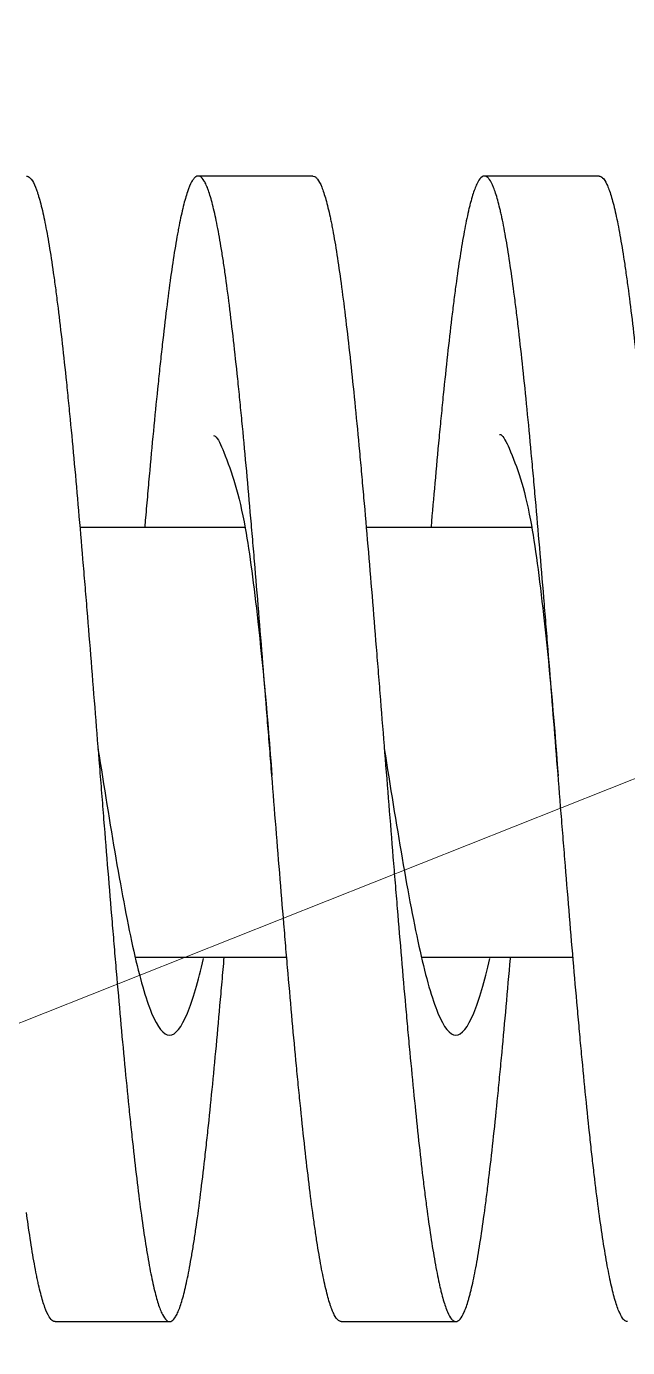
# Model space of a CAD drawing. Header units: millimetres. Extents: x 0 to 1749, y -46 to 1352.
# Drawn here: x 1093.45 to 1101.85, y 1000.5 to 1018.96 of the extents above; entities that cross this region are included whole.
import ezdxf

# ---------------------------------------------------------------- set-up
doc = ezdxf.new("R2010")
doc.units = ezdxf.units.MM
doc.layers.add('1', color=7, linetype='Continuous', true_color=0xffffff)
doc.styles.get("Standard").update_dxf_attribs({"font": 'SimSun.ttf', "height": 20})
doc.dimstyles.get("Standard").update_dxf_attribs({"dimtxt": 5, "dimasz": 0.18, "dimexe": 0.18, "dimexo": 0.0625, "dimgap": 0.09, "dimtad": 0, "dimtih": 1, "dimtoh": 1, "dimdec": 4, "dimzin": 0, "dimdsep": 46, "dimtxsty": 'Standard', "dimcen": 0.09, "dimclrt": 1, "dimadec": 0, "dimazin": 0, "dimtfac": 1, "dimtdec": 4, "dimtofl": 0, "dimtmove": 0, "dimatfit": 3, "dimfxl": 0, "dimtolj": 1, "dimtzin": 0, "dimarcsym": 0})

msp = doc.modelspace()

# ---------------------------------------------------------------- linework, layer by layer
at = {"layer": '1', "color": 7, "linetype": 'Continuous', "lineweight": 30}
for p, q in [((1097.45137, 1016.86714), (1095.85051, 1016.86714)), ((1101.45136, 1016.86714), (1099.85052, 1016.86714)), ((1096.50487, 1011.95624), (1094.19884, 1011.95624)), ((1100.50722, 1011.95624), (1098.19863, 1011.95624)), ((1094.97461, 1005.95624), (1097.08734, 1005.95624)), ((1098.9744, 1005.95624), (1101.08713, 1005.95624)), ((1093.85051, 1000.86714), (1095.45138, 1000.86714)), ((1097.85052, 1000.86714), (1099.45136, 1000.86714))]:
    msp.add_line(p, q, dxfattribs=at)
for points, knots in [([(1093.45152, 1016.86715), (1093.4595, 1016.86712), (1093.46747, 1016.86522), (1093.49495, 1016.85223), (1093.51442, 1016.83184), (1093.5534, 1016.76879), (1093.57291, 1016.72613), (1093.59743, 1016.65857), (1093.60234, 1016.64435), (1093.61218, 1016.61446), (1093.61711, 1016.59877), (1093.63189, 1016.54968), (1093.6417, 1016.51431), (1093.67105, 1016.40041), (1093.70995, 1016.22784), (1093.74872, 1016.01467), (1093.78761, 1015.7811), (1093.80711, 1015.65411), (1093.83168, 1015.48222), (1093.83661, 1015.44715), (1093.84643, 1015.37604), (1093.86115, 1015.26781), (1093.8758, 1015.15493), (1093.90506, 1014.9231), (1093.94394, 1014.59776), (1093.98287, 1014.24037), (1094.0122, 1013.96014), (1094.022, 1013.8647), (1094.03674, 1013.71844), (1094.04166, 1013.66917), (1094.05152, 1013.56959), (1094.05645, 1013.51934), (1094.08104, 1013.26676), (1094.10056, 1013.05953), (1094.13948, 1012.63505), (1094.17828, 1012.20056), (1094.21718, 1011.74612), (1094.24163, 1011.45574), (1094.24652, 1011.39734), (1094.25633, 1011.2799), (1094.26125, 1011.22083), (1094.27601, 1011.04287), (1094.28581, 1010.92387), (1094.31515, 1010.56581), (1094.35405, 1010.08556), (1094.39291, 1009.59977), (1094.43191, 1009.11122), (1094.45148, 1008.86556), (1094.47613, 1008.55671), (1094.48108, 1008.49478), (1094.49095, 1008.37126), (1094.50572, 1008.18645), (1094.52043, 1008.00301), (1094.54977, 1007.63793), (1094.58871, 1007.15595), (1094.6276, 1006.68347), (1094.65687, 1006.33273), (1094.66665, 1006.21642), (1094.68135, 1006.04287), (1094.68626, 1005.98518), (1094.6961, 1005.8701), (1094.70103, 1005.81272), (1094.72558, 1005.52812), (1094.74507, 1005.3065), (1094.78395, 1004.87503), (1094.82272, 1004.45535), (1094.86162, 1004.05916), (1094.89098, 1003.77102), (1094.90079, 1003.67648), (1094.92051, 1003.49046), (1094.93034, 1003.39967), (1094.95974, 1003.13405), (1094.99875, 1002.79765), (1095.03763, 1002.49602), (1095.0766, 1002.21187), (1095.09613, 1002.07852), (1095.1207, 1001.92307), (1095.12563, 1001.89251), (1095.13547, 1001.83272), (1095.1502, 1001.7451), (1095.16486, 1001.66357), (1095.19411, 1001.50852), (1095.23293, 1001.32311), (1095.27174, 1001.17977), (1095.30097, 1001.08824), (1095.31074, 1001.0604), (1095.32544, 1001.0227), (1095.33035, 1001.01081), (1095.34018, 1000.98839), (1095.34511, 1000.97787), (1095.3697, 1000.92893), (1095.38924, 1000.90135), (1095.42824, 1000.86866), (1095.4477, 1000.86354), (1095.48669, 1000.87566), (1095.50621, 1000.8929), (1095.53564, 1000.93585), (1095.54547, 1000.95303), (1095.56028, 1000.98315), (1095.56521, 1000.99391), (1095.57505, 1001.01676), (1095.57997, 1001.02887), (1095.60449, 1001.0928), (1095.62397, 1001.15475), (1095.66287, 1001.29975), (1095.68227, 1001.38281), (1095.72116, 1001.57011), (1095.74064, 1001.67434), (1095.76517, 1001.81825), (1095.77009, 1001.84774), (1095.77992, 1001.90798), (1095.79465, 1002.00006), (1095.8093, 1002.09721), (1095.83855, 1002.29814), (1095.87739, 1002.58375), (1095.91625, 1002.90423), (1095.94554, 1003.15781), (1095.95532, 1003.24454), (1095.97004, 1003.378), (1095.97496, 1003.42305), (1095.98481, 1003.51427), (1095.98975, 1003.56051), (1096.01439, 1003.79349), (1096.03395, 1003.98602), (1096.07295, 1004.38299), (1096.1118, 1004.79187), (1096.15069, 1005.22441), (1096.18001, 1005.55785), (1096.18981, 1005.67051), (1096.20456, 1005.84179), (1096.20948, 1005.89926), (1096.21443, 1005.95726), (1096.21447, 1005.95772), (1096.21451, 1005.95818)], [0, 0, 0, 0, 0.00865131, 0.00865131, 0.02985572, 0.02985572, 0.05106013, 0.05106013, 0.05636123, 0.05636123, 0.06166234, 0.06166234, 0.07226454, 0.07226454, 0.09346895, 0.11467337, 0.11467337, 0.13587778, 0.13587778, 0.14117888, 0.14117888, 0.14647998, 0.15708219, 0.15708219, 0.1782866, 0.19949101, 0.19949101, 0.21009322, 0.21009322, 0.21539432, 0.21539432, 0.22069543, 0.22069543, 0.24189984, 0.24189984, 0.26310425, 0.28430866, 0.28430866, 0.28960976, 0.28960976, 0.29491087, 0.29491087, 0.30551307, 0.30551307, 0.32671749, 0.3479219, 0.3479219, 0.36912631, 0.36912631, 0.37442741, 0.37442741, 0.37972852, 0.39033072, 0.39033072, 0.41153513, 0.43273955, 0.43273955, 0.44334175, 0.44334175, 0.44864286, 0.44864286, 0.45394396, 0.45394396, 0.47514837, 0.47514837, 0.49635278, 0.51755719, 0.51755719, 0.5281594, 0.5281594, 0.53876161, 0.53876161, 0.55996602, 0.58117043, 0.58117043, 0.60237484, 0.60237484, 0.60767595, 0.60767595, 0.61297705, 0.62357925, 0.62357925, 0.64478367, 0.66598808, 0.66598808, 0.67659028, 0.67659028, 0.68189139, 0.68189139, 0.68719249, 0.68719249, 0.7083969, 0.7083969, 0.72960131, 0.72960131, 0.75080573, 0.75080573, 0.76140793, 0.76140793, 0.76670904, 0.76670904, 0.77201014, 0.77201014, 0.79321455, 0.79321455, 0.81441896, 0.81441896, 0.83562338, 0.83562338, 0.84092448, 0.84092448, 0.84622558, 0.85682779, 0.85682779, 0.8780322, 0.89923661, 0.89923661, 0.90983882, 0.90983882, 0.91513992, 0.91513992, 0.92044102, 0.92044102, 0.94164544, 0.94164544, 0.96284985, 0.98405426, 0.98405426, 0.99465647, 0.99465647, 0.99995757, 0.99995757, 1, 1, 1, 1]), ([(1097.85062, 1000.86714), (1097.83707, 1000.86711), (1097.80412, 1000.88028), (1097.77113, 1000.92553), (1097.74182, 1000.98255), (1097.73202, 1001.0044), (1097.71728, 1001.0415), (1097.71235, 1001.0546), (1097.7025, 1001.08219), (1097.69758, 1001.09666), (1097.67305, 1001.17234), (1097.65354, 1001.24352), (1097.61462, 1001.40662), (1097.5952, 1001.49854), (1097.55628, 1001.70309), (1097.53679, 1001.81572), (1097.51227, 1001.96977), (1097.50736, 1002.00125), (1097.49752, 1002.06554), (1097.49259, 1002.09839), (1097.47783, 1002.19847), (1097.46803, 1002.26736), (1097.4387, 1002.4804), (1097.39978, 1002.78146), (1097.36093, 1003.1159), (1097.32195, 1003.46713), (1097.30239, 1003.65115), (1097.27777, 1003.89202), (1097.27284, 1003.94068), (1097.26301, 1004.03858), (1097.24829, 1004.18649), (1097.23364, 1004.33752), (1097.20439, 1004.64369), (1097.16553, 1005.06283), (1097.12663, 1005.50358), (1097.09732, 1005.84236), (1097.08753, 1005.95666), (1097.07279, 1006.13021), (1097.06786, 1006.18844), (1097.05801, 1006.30545), (1097.05309, 1006.36408), (1097.02854, 1006.65781), (1097.00903, 1006.89472), (1096.97011, 1007.37227), (1096.9507, 1007.6129), (1096.9118, 1008.09788), (1096.89231, 1008.34222), (1096.8678, 1008.65002), (1096.86289, 1008.71169), (1096.85305, 1008.83528), (1096.84812, 1008.89728), (1096.83335, 1009.08282), (1096.82354, 1009.20603), (1096.7942, 1009.57418), (1096.75528, 1010.06118), (1096.71644, 1010.54054), (1096.67747, 1011.01605), (1096.65793, 1011.25188), (1096.63331, 1011.54418), (1096.62838, 1011.60251), (1096.61854, 1011.7183), (1096.60381, 1011.89094), (1096.58915, 1012.06043), (1096.55989, 1012.39527), (1096.52103, 1012.83072), (1096.48214, 1013.24436), (1096.45285, 1013.54629), (1096.44306, 1013.64554), (1096.42833, 1013.79231), (1096.42341, 1013.84087), (1096.41355, 1013.9373), (1096.40863, 1013.98499), (1096.38407, 1014.22067), (1096.36455, 1014.40057), (1096.32561, 1014.74355), (1096.28677, 1015.06971), (1096.24781, 1015.36229), (1096.22332, 1015.53441), (1096.21841, 1015.5683), (1096.20858, 1015.63499), (1096.20365, 1015.66783), (1096.18888, 1015.76438), (1096.17906, 1015.82605), (1096.14971, 1016.00314), (1096.13024, 1016.11064), (1096.09135, 1016.30491), (1096.07192, 1016.39168), (1096.03296, 1016.54439), (1096.01342, 1016.61033), (1095.98882, 1016.67931), (1095.98389, 1016.69244), (1095.97405, 1016.71721), (1095.95933, 1016.75221), (1095.94466, 1016.78075), (1095.9154, 1016.82936), (1095.87653, 1016.87162), (1095.83765, 1016.86927), (1095.80835, 1016.85055), (1095.79857, 1016.84147), (1095.78384, 1016.82355), (1095.77893, 1016.81685), (1095.76908, 1016.80201), (1095.76415, 1016.79387), (1095.73958, 1016.74975), (1095.72006, 1016.7034), (1095.68113, 1016.58923), (1095.66171, 1016.5214), (1095.62281, 1016.36433), (1095.60333, 1016.27509), (1095.57883, 1016.14987), (1095.57393, 1016.12414), (1095.5641, 1016.0713), (1095.55917, 1016.04416), (1095.54439, 1015.96081), (1095.53458, 1015.90289), (1095.50521, 1015.72221), (1095.46628, 1015.46289), (1095.42744, 1015.16748), (1095.38849, 1014.85395), (1095.36895, 1014.68812), (1095.34436, 1014.46917), (1095.33942, 1014.42474), (1095.32958, 1014.33511), (1095.31484, 1014.19943), (1095.30017, 1014.06008), (1095.2709, 1013.77659), (1095.23203, 1013.38582), (1095.19315, 1012.96981), (1095.16387, 1012.64823), (1095.15409, 1012.53943), (1095.13937, 1012.3738), (1095.13445, 1012.31819), (1095.1246, 1012.20613), (1095.11967, 1012.14972), (1095.11098, 1012.04977), (1095.10721, 1012.00624), (1095.10344, 1011.9626)], [0, 0, 0, 0, 0.01484398, 0.0361714, 0.0361714, 0.04683511, 0.04683511, 0.05216696, 0.05216696, 0.05749882, 0.05749882, 0.07882623, 0.07882623, 0.10015365, 0.10015365, 0.12148107, 0.12148107, 0.12681292, 0.12681292, 0.13214477, 0.13214477, 0.14280848, 0.14280848, 0.1641359, 0.18546332, 0.18546332, 0.20679073, 0.20679073, 0.21212259, 0.21212259, 0.21745444, 0.22811815, 0.22811815, 0.24944557, 0.27077298, 0.27077298, 0.28143669, 0.28143669, 0.28676854, 0.28676854, 0.2921004, 0.2921004, 0.31342781, 0.31342781, 0.33475523, 0.33475523, 0.35608265, 0.35608265, 0.3614145, 0.3614145, 0.36674636, 0.36674636, 0.37741006, 0.37741006, 0.39873748, 0.4200649, 0.4200649, 0.44139231, 0.44139231, 0.44672417, 0.44672417, 0.45205602, 0.46271973, 0.46271973, 0.48404715, 0.50537456, 0.50537456, 0.51603827, 0.51603827, 0.52137012, 0.52137012, 0.52670198, 0.52670198, 0.5480294, 0.5480294, 0.56935681, 0.59068423, 0.59068423, 0.59601608, 0.59601608, 0.60134794, 0.60134794, 0.61201164, 0.61201164, 0.63333906, 0.63333906, 0.65466648, 0.65466648, 0.67599389, 0.67599389, 0.68132575, 0.68132575, 0.6866576, 0.69732131, 0.69732131, 0.71864873, 0.73997614, 0.73997614, 0.75063985, 0.75063985, 0.75597171, 0.75597171, 0.76130356, 0.76130356, 0.78263098, 0.78263098, 0.80395839, 0.80395839, 0.82528581, 0.82528581, 0.83061766, 0.83061766, 0.83594952, 0.83594952, 0.84661323, 0.84661323, 0.86794064, 0.88926806, 0.88926806, 0.91059548, 0.91059548, 0.91592733, 0.91592733, 0.92125918, 0.93192289, 0.93192289, 0.95325031, 0.97457772, 0.97457772, 0.98524143, 0.98524143, 0.99057329, 0.99057329, 0.99590514, 0.99590514, 1, 1, 1, 1]), ([(1097.45156, 1016.86714), (1097.45406, 1016.86713), (1097.45657, 1016.86694), (1097.46888, 1016.86507), (1097.4787, 1016.86076), (1097.4935, 1016.84995), (1097.49845, 1016.84562), (1097.50831, 1016.83555), (1097.51323, 1016.82981), (1097.53781, 1016.79763), (1097.55735, 1016.76074), (1097.59631, 1016.6652), (1097.61574, 1016.60656), (1097.65466, 1016.46753), (1097.67415, 1016.38713), (1097.69866, 1016.27268), (1097.70357, 1016.24909), (1097.7134, 1016.2005), (1097.71833, 1016.17552), (1097.73305, 1016.09883), (1097.74283, 1016.04528), (1097.7721, 1015.87748), (1097.81093, 1015.63475), (1097.84973, 1015.35462), (1097.88869, 1015.05563), (1097.90826, 1014.89668), (1097.94771, 1014.55943), (1097.96729, 1014.38372), (1098.00633, 1014.0186), (1098.04523, 1013.63977), (1098.08416, 1013.23379), (1098.11348, 1012.91895), (1098.12327, 1012.81228), (1098.13801, 1012.64963), (1098.14294, 1012.5949), (1098.15278, 1012.48498), (1098.15768, 1012.42979), (1098.18219, 1012.15273), (1098.20166, 1011.92752), (1098.24052, 1011.47014), (1098.2599, 1011.23798), (1098.29876, 1010.76671), (1098.31824, 1010.52761), (1098.34275, 1010.2243), (1098.34766, 1010.16342), (1098.3575, 1010.0412), (1098.36243, 1009.97985), (1098.37719, 1009.79605), (1098.38699, 1009.67359), (1098.41635, 1009.30639), (1098.43584, 1009.06185), (1098.4748, 1008.57329), (1098.49428, 1008.32927), (1098.53336, 1007.84176), (1098.55295, 1007.59827), (1098.57763, 1007.29426), (1098.58256, 1007.23363), (1098.59239, 1007.11296), (1098.60712, 1006.93271), (1098.62178, 1006.75474), (1098.65103, 1006.40178), (1098.68986, 1005.93914), (1098.7287, 1005.49229), (1098.75796, 1005.1632), (1098.76774, 1005.0545), (1098.78246, 1004.893), (1098.78738, 1004.83937), (1098.79721, 1004.73289), (1098.80212, 1004.68012), (1098.82662, 1004.41859), (1098.8461, 1004.21677), (1098.88499, 1003.82756), (1098.9044, 1003.64018), (1098.94333, 1003.27983), (1098.96284, 1003.10687), (1098.98739, 1002.89992), (1098.9923, 1002.85899), (1099.00216, 1002.77807), (1099.0071, 1002.73804), (1099.02188, 1002.61993), (1099.03169, 1002.54368), (1099.06106, 1002.32231), (1099.09999, 1002.04674), (1099.13881, 1001.80967), (1099.17775, 1001.59198), (1099.19727, 1001.49283), (1099.22186, 1001.38142), (1099.22678, 1001.35978), (1099.23659, 1001.31799), (1099.25129, 1001.25743), (1099.26592, 1001.2032), (1099.29514, 1001.10303), (1099.33395, 1000.99161), (1099.37284, 1000.92402), (1099.40217, 1000.89), (1099.41197, 1000.88145), (1099.42673, 1000.87287), (1099.43166, 1000.87072), (1099.44153, 1000.86785), (1099.44646, 1000.86714), (1099.47107, 1000.86715), (1099.49063, 1000.87855), (1099.52965, 1000.92354), (1099.54911, 1000.95713), (1099.58808, 1001.04644), (1099.60758, 1001.10217), (1099.63209, 1001.18599), (1099.637, 1001.20347), (1099.64683, 1001.23985), (1099.65176, 1001.25878), (1099.66652, 1001.31751), (1099.67632, 1001.35924), (1099.70564, 1001.49201), (1099.74451, 1001.68919), (1099.78328, 1001.92596), (1099.82218, 1002.18263), (1099.8417, 1002.32091), (1099.86629, 1002.5066), (1099.87122, 1002.54439), (1099.88105, 1002.62087), (1099.89576, 1002.73706), (1099.91042, 1002.85765), (1099.93969, 1003.10461), (1099.95915, 1003.27693), (1099.99807, 1003.63679), (1100.01754, 1003.82433), (1100.04687, 1004.11718), (1100.05666, 1004.21673), (1100.0714, 1004.369), (1100.07632, 1004.42025), (1100.08618, 1004.52373), (1100.0911, 1004.57582), (1100.11567, 1004.83759), (1100.13517, 1005.05161), (1100.17407, 1005.48863), (1100.19346, 1005.71162), (1100.21319, 1005.94271), (1100.2135, 1005.94635), (1100.21381, 1005.94999)], [0, 0, 0, 0, 0.0027152, 0.0027152, 0.013321, 0.013321, 0.0186239, 0.0186239, 0.0239268, 0.0239268, 0.04513841, 0.04513841, 0.06635001, 0.06635001, 0.08756162, 0.08756162, 0.09286452, 0.09286452, 0.09816742, 0.09816742, 0.10877322, 0.10877322, 0.12998483, 0.15119643, 0.15119643, 0.17240804, 0.17240804, 0.19361964, 0.19361964, 0.21483125, 0.23604285, 0.23604285, 0.24664865, 0.24664865, 0.25195156, 0.25195156, 0.25725446, 0.25725446, 0.27846606, 0.27846606, 0.29967767, 0.29967767, 0.32088927, 0.32088927, 0.32619217, 0.32619217, 0.33149507, 0.33149507, 0.34210088, 0.34210088, 0.36331248, 0.36331248, 0.38452409, 0.38452409, 0.40573569, 0.40573569, 0.41103859, 0.41103859, 0.41634149, 0.42694729, 0.42694729, 0.4481589, 0.4693705, 0.4693705, 0.47997631, 0.47997631, 0.48527921, 0.48527921, 0.49058211, 0.49058211, 0.51179371, 0.51179371, 0.53300532, 0.53300532, 0.55421692, 0.55421692, 0.55951982, 0.55951982, 0.56482273, 0.56482273, 0.57542853, 0.57542853, 0.59664013, 0.61785174, 0.61785174, 0.63906334, 0.63906334, 0.64436624, 0.64436624, 0.64966915, 0.66027495, 0.66027495, 0.68148655, 0.70269816, 0.70269816, 0.71330396, 0.71330396, 0.71860686, 0.71860686, 0.72390976, 0.72390976, 0.74512137, 0.74512137, 0.76633297, 0.76633297, 0.78754458, 0.78754458, 0.79284748, 0.79284748, 0.79815038, 0.79815038, 0.80875618, 0.80875618, 0.82996779, 0.85117939, 0.85117939, 0.872391, 0.872391, 0.8776939, 0.8776939, 0.8829968, 0.8936026, 0.8936026, 0.91481421, 0.91481421, 0.93602581, 0.93602581, 0.94663161, 0.94663161, 0.95193451, 0.95193451, 0.95723742, 0.95723742, 0.97844902, 0.97844902, 0.99966062, 0.99966062, 1, 1, 1, 1]), ([(1101.85007, 1000.86714), (1101.84124, 1000.86722), (1101.83239, 1000.86961), (1101.81862, 1000.87695), (1101.8137, 1000.88028), (1101.80385, 1000.88838), (1101.79892, 1000.89316), (1101.77434, 1000.92055), (1101.75482, 1000.95368), (1101.71587, 1001.04174), (1101.67704, 1001.1516), (1101.63809, 1001.30487), (1101.60871, 1001.43645), (1101.59889, 1001.48309), (1101.57917, 1001.58202), (1101.56935, 1001.63393), (1101.53997, 1001.79684), (1101.50102, 1002.03316), (1101.46219, 1002.30688), (1101.42325, 1002.59938), (1101.40372, 1002.75502), (1101.37914, 1002.96164), (1101.3742, 1003.00362), (1101.36436, 1003.08851), (1101.34961, 1003.21717), (1101.33494, 1003.34976), (1101.30565, 1003.62011), (1101.26677, 1003.99431), (1101.2279, 1004.39562), (1101.19863, 1004.70688), (1101.18885, 1004.81235), (1101.17414, 1004.97317), (1101.16923, 1005.02721), (1101.15938, 1005.13618), (1101.15445, 1005.19114), (1101.12986, 1005.46671), (1101.11032, 1005.69076), (1101.07136, 1006.14579), (1101.03252, 1006.60776), (1100.99358, 1007.08354), (1100.96422, 1007.44564), (1100.95441, 1007.56722), (1100.93963, 1007.75093), (1100.9347, 1007.81227), (1100.92488, 1007.9348), (1100.91997, 1007.99605), (1100.89549, 1008.30221), (1100.87601, 1008.54687), (1100.83711, 1009.03565), (1100.81769, 1009.27977), (1100.77875, 1009.76744), (1100.75923, 1010.011), (1100.73466, 1010.31508), (1100.72974, 1010.37593), (1100.71988, 1010.49734), (1100.70514, 1010.67867), (1100.69046, 1010.85771), (1100.66117, 1011.21277), (1100.62228, 1011.67815), (1100.58341, 1012.12769), (1100.55414, 1012.45882), (1100.54436, 1012.56819), (1100.52966, 1012.73071), (1100.52475, 1012.78463), (1100.51491, 1012.89196), (1100.50998, 1012.94542), (1100.48537, 1013.21019), (1100.46584, 1013.41454), (1100.42688, 1013.80874), (1100.38804, 1014.18844), (1100.3491, 1014.5393), (1100.31974, 1014.79141), (1100.30993, 1014.8736), (1100.29516, 1014.99407), (1100.29022, 1015.03373), (1100.28039, 1015.1117), (1100.27549, 1015.15006), (1100.25099, 1015.33878), (1100.21203, 1015.62101), (1100.17319, 1015.86466), (1100.13426, 1016.08896), (1100.11474, 1016.19144), (1100.09018, 1016.30711), (1100.08525, 1016.32963), (1100.0754, 1016.37338), (1100.06064, 1016.43686), (1100.04595, 1016.49398), (1100.01665, 1016.59985), (1099.97777, 1016.71878), (1099.93891, 1016.79387), (1099.90966, 1016.83358), (1099.89989, 1016.84405), (1099.88518, 1016.85552), (1099.88028, 1016.85864), (1099.87044, 1016.86346), (1099.86551, 1016.86516), (1099.84089, 1016.87006), (1099.82134, 1016.86248), (1099.78237, 1016.82509), (1099.74353, 1016.76545), (1099.70462, 1016.6616), (1099.67527, 1016.56683), (1099.66546, 1016.53242), (1099.6507, 1016.47649), (1099.64576, 1016.45712), (1099.63593, 1016.41714), (1099.63102, 1016.39651), (1099.60651, 1016.29019), (1099.58701, 1016.19498), (1099.5481, 1015.98477), (1099.52869, 1015.86975), (1099.48976, 1015.6199), (1099.47026, 1015.48505), (1099.44571, 1015.30377), (1099.44079, 1015.26687), (1099.43094, 1015.19179), (1099.42602, 1015.1537), (1099.41128, 1015.03803), (1099.40148, 1014.95895), (1099.37217, 1014.71591), (1099.35272, 1014.54617), (1099.31384, 1014.19149), (1099.29441, 1014.00656), (1099.26516, 1013.71767), (1099.25539, 1013.61945), (1099.2407, 1013.46921), (1099.23579, 1013.41864), (1099.22596, 1013.31652), (1099.22104, 1013.26492), (1099.19641, 1013.00507), (1099.17686, 1012.79256), (1099.13944, 1012.37593), (1099.12156, 1012.1725), (1099.10367, 1011.9653)], [0, 0, 0, 0, 0.00964316, 0.00964316, 0.01497684, 0.01497684, 0.02031051, 0.02031051, 0.04164521, 0.04164521, 0.06297992, 0.08431462, 0.08431462, 0.09498197, 0.09498197, 0.10564932, 0.10564932, 0.12698402, 0.14831872, 0.14831872, 0.16965342, 0.16965342, 0.1749871, 0.1749871, 0.18032077, 0.19098812, 0.19098812, 0.21232282, 0.23365752, 0.23365752, 0.24432487, 0.24432487, 0.24965855, 0.24965855, 0.25499222, 0.25499222, 0.27632692, 0.27632692, 0.29766163, 0.31899633, 0.31899633, 0.32966368, 0.32966368, 0.33499735, 0.33499735, 0.34033103, 0.34033103, 0.36166573, 0.36166573, 0.38300043, 0.38300043, 0.40433513, 0.40433513, 0.4096688, 0.4096688, 0.41500248, 0.42566983, 0.42566983, 0.44700453, 0.46833923, 0.46833923, 0.47900658, 0.47900658, 0.48434026, 0.48434026, 0.48967393, 0.48967393, 0.51100863, 0.51100863, 0.53234333, 0.55367804, 0.55367804, 0.56434539, 0.56434539, 0.56967906, 0.56967906, 0.57501274, 0.57501274, 0.59634744, 0.61768214, 0.61768214, 0.63901684, 0.63901684, 0.64435051, 0.64435051, 0.64968419, 0.66035154, 0.66035154, 0.68168624, 0.70302094, 0.70302094, 0.71368829, 0.71368829, 0.71902197, 0.71902197, 0.72435564, 0.72435564, 0.74569034, 0.74569034, 0.76702504, 0.78835974, 0.78835974, 0.7990271, 0.7990271, 0.80436077, 0.80436077, 0.80969445, 0.80969445, 0.83102915, 0.83102915, 0.85236385, 0.85236385, 0.87369855, 0.87369855, 0.87903222, 0.87903222, 0.8843659, 0.8843659, 0.89503325, 0.89503325, 0.91636795, 0.91636795, 0.93770265, 0.93770265, 0.94837, 0.94837, 0.95370368, 0.95370368, 0.95903735, 0.95903735, 0.98037205, 0.98037205, 1, 1, 1, 1]), ([(1101.45091, 1016.86714), (1101.46792, 1016.8673), (1101.50438, 1016.84933), (1101.54091, 1016.79225), (1101.57034, 1016.72941), (1101.58017, 1016.70561), (1101.5999, 1016.65218), (1101.60973, 1016.62275), (1101.63912, 1016.52654), (1101.67806, 1016.37709), (1101.71685, 1016.18624), (1101.75573, 1015.97461), (1101.77522, 1015.85841), (1101.79975, 1015.6998), (1101.80467, 1015.66736), (1101.81451, 1015.60135), (1101.82923, 1015.50071), (1101.84388, 1015.39521), (1101.87314, 1015.17786), (1101.91199, 1014.87114), (1101.9509, 1014.53103), (1101.98021, 1014.26328), (1101.99, 1014.17191), (1102.00473, 1014.03165), (1102.00965, 1013.98435), (1102.0195, 1013.88868), (1102.02444, 1013.84027), (1102.04906, 1013.59668), (1102.06861, 1013.39619), (1102.10757, 1012.9843), (1102.1464, 1012.56151), (1102.18528, 1012.11704), (1102.2146, 1011.77541), (1102.2244, 1011.66014), (1102.23915, 1011.48514), (1102.24407, 1011.42654), (1102.25389, 1011.30923), (1102.25879, 1011.25045), (1102.28324, 1010.95595), (1102.30269, 1010.71843), (1102.34156, 1010.23965), (1102.36097, 1009.99839), (1102.39993, 1009.51213), (1102.41947, 1009.26712), (1102.44408, 1008.95848), (1102.44902, 1008.89658), (1102.45889, 1008.77275), (1102.47368, 1008.58739), (1102.4884, 1008.40312), (1102.51776, 1008.03601), (1102.55674, 1007.55036), (1102.59565, 1007.07228), (1102.62493, 1006.7166), (1102.6347, 1006.59852), (1102.64941, 1006.42213), (1102.65431, 1006.36346), (1102.66415, 1006.24636), (1102.66908, 1006.18787), (1102.69367, 1005.8973), (1102.71318, 1005.67049), (1102.75208, 1005.22781), (1102.79085, 1004.79608), (1102.82972, 1004.38612), (1102.85904, 1004.08699), (1102.86884, 1003.98867), (1102.8836, 1003.84332), (1102.88853, 1003.79524), (1102.89836, 1003.70029), (1102.90327, 1003.65336), (1102.92777, 1003.42138), (1102.94727, 1003.24437), (1102.98622, 1002.90712), (1103.00567, 1002.74688), (1103.04464, 1002.44321), (1103.06417, 1002.29978), (1103.08873, 1002.13129), (1103.09365, 1002.09814), (1103.10351, 1002.03292), (1103.10842, 1002.00098), (1103.12315, 1001.90718), (1103.13294, 1001.84732), (1103.16222, 1001.67563), (1103.20106, 1001.4677), (1103.23986, 1001.30115), (1103.26907, 1001.19193), (1103.27882, 1001.15814), (1103.29351, 1001.11144), (1103.29841, 1001.09654), (1103.30823, 1001.06807), (1103.31315, 1001.0545), (1103.33775, 1000.99023), (1103.35729, 1000.95042), (1103.39628, 1000.89325), (1103.43516, 1000.85855), (1103.47418, 1000.86849), (1103.5036, 1000.89298), (1103.51343, 1000.90399), (1103.52823, 1000.92486), (1103.53317, 1000.93255), (1103.54303, 1000.9493), (1103.54795, 1000.95837), (1103.57251, 1001.00715), (1103.59202, 1001.05716), (1103.63095, 1001.1786), (1103.65036, 1001.25004), (1103.68926, 1001.41438), (1103.70874, 1001.50728), (1103.73325, 1001.63718), (1103.73816, 1001.66385), (1103.748, 1001.71859), (1103.75291, 1001.7466), (1103.76763, 1001.83232), (1103.7774, 1001.8918), (1103.80666, 1002.07712), (1103.8455, 1002.34255), (1103.88432, 1002.64406), (1103.91357, 1002.88385), (1103.92334, 1002.96605), (1103.93805, 1003.09283), (1103.94296, 1003.13566), (1103.95279, 1003.2225), (1103.95773, 1003.26655), (1103.98239, 1003.48925), (1104.00197, 1003.67401), (1104.04099, 1004.05627), (1104.07988, 1004.45129), (1104.11878, 1004.8716), (1104.14809, 1005.19648), (1104.15788, 1005.30639), (1104.17262, 1005.4737), (1104.17755, 1005.52995), (1104.18738, 1005.64275), (1104.19228, 1005.69934), (1104.20267, 1005.81971), (1104.20814, 1005.88353), (1104.21361, 1005.94759)], [0, 0, 0, 0, 0.01849351, 0.03970152, 0.03970152, 0.05030552, 0.05030552, 0.06090952, 0.06090952, 0.08211753, 0.10332553, 0.10332553, 0.12453354, 0.12453354, 0.12983554, 0.12983554, 0.13513754, 0.14574154, 0.14574154, 0.16694955, 0.18815755, 0.18815755, 0.19876156, 0.19876156, 0.20406356, 0.20406356, 0.20936556, 0.20936556, 0.23057357, 0.23057357, 0.25178157, 0.27298958, 0.27298958, 0.28359358, 0.28359358, 0.28889558, 0.28889558, 0.29419758, 0.29419758, 0.31540559, 0.31540559, 0.33661359, 0.33661359, 0.3578216, 0.3578216, 0.3631236, 0.3631236, 0.3684256, 0.37902961, 0.37902961, 0.40023761, 0.42144562, 0.42144562, 0.43204962, 0.43204962, 0.43735162, 0.43735162, 0.44265362, 0.44265362, 0.46386163, 0.46386163, 0.48506963, 0.50627764, 0.50627764, 0.51688164, 0.51688164, 0.52218364, 0.52218364, 0.52748564, 0.52748564, 0.54869365, 0.54869365, 0.56990166, 0.56990166, 0.59110966, 0.59110966, 0.59641166, 0.59641166, 0.60171366, 0.60171366, 0.61231767, 0.61231767, 0.63352567, 0.65473368, 0.65473368, 0.66533768, 0.66533768, 0.67063968, 0.67063968, 0.67594168, 0.67594168, 0.69714969, 0.69714969, 0.7183577, 0.7395657, 0.7395657, 0.7501697, 0.7501697, 0.75547171, 0.75547171, 0.76077371, 0.76077371, 0.78198171, 0.78198171, 0.80318972, 0.80318972, 0.82439772, 0.82439772, 0.82969972, 0.82969972, 0.83500173, 0.83500173, 0.84560573, 0.84560573, 0.86681373, 0.88802174, 0.88802174, 0.89862574, 0.89862574, 0.90392774, 0.90392774, 0.90922975, 0.90922975, 0.93043775, 0.93043775, 0.95164576, 0.97285376, 0.97285376, 0.98345777, 0.98345777, 0.98875977, 0.98875977, 0.99406177, 0.99406177, 1, 1, 1, 1]), ([(1096.06593, 1013.2421), (1096.07311, 1013.24223), (1096.12086, 1013.22272), (1096.28959, 1012.82647), (1096.4907, 1012.21873), (1096.70317, 1010.56993), (1096.82031, 1009.3051), (1096.88005, 1008.49528)], [0, 0, 0, 0, 0.02015827, 0.1319228, 0.4597761, 0.69748302, 1, 1, 1, 1]), ([(1100.06195, 1013.2584), (1100.06746, 1013.25879), (1100.11167, 1013.24755), (1100.27663, 1012.89082), (1100.47785, 1012.3278), (1100.69599, 1010.65244), (1100.81789, 1009.34086), (1100.88047, 1008.48998)], [0, 0, 0, 0, 0.01530249, 0.12152555, 0.4467271, 0.68845146, 1, 1, 1, 1]), ([(1094.45101, 1008.86518), (1094.53424, 1008.34363), (1094.7008, 1007.29997), (1094.9507, 1005.96302), (1095.2007, 1005.08386), (1095.4507, 1004.75878), (1095.69284, 1005.07363), (1095.85164, 1005.61548), (1095.92711, 1005.93687)], [0, 0, 0, 0, 0.16915426, 0.33852021, 0.50788616, 0.6772521, 0.84661805, 1, 1, 1, 1]), ([(1098.44804, 1008.88379), (1098.44893, 1008.87824), (1098.53315, 1008.35049), (1098.7007, 1007.30053), (1098.9507, 1005.96302), (1099.2007, 1005.08386), (1099.4507, 1004.75878), (1099.69278, 1005.07357), (1099.85153, 1005.61512), (1099.92695, 1005.9362)], [0, 0, 0, 0, 0.00179613, 0.17083997, 0.33988381, 0.50892765, 0.67797149, 0.84701534, 1, 1, 1, 1]), ([(1093.85084, 1000.86714), (1093.84743, 1000.86712), (1093.84401, 1000.86744), (1093.83566, 1000.86908), (1093.83073, 1000.87077), (1093.80612, 1000.88276), (1093.78659, 1000.90373), (1093.74763, 1000.96769), (1093.70879, 1001.05369), (1093.66986, 1001.18352), (1093.6405, 1001.29764), (1093.63069, 1001.33848), (1093.61592, 1001.40401), (1093.61099, 1001.42656), (1093.60115, 1001.47284), (1093.59624, 1001.4966), (1093.57174, 1001.6185), (1093.55226, 1001.72586), (1093.51336, 1001.95982), (1093.49394, 1002.08642), (1093.46669, 1002.27715), (1093.4589, 1002.33319), (1093.45109, 1002.39079)], [0, 0, 0, 0, 0.02549697, 0.02549697, 0.06213241, 0.06213241, 0.20867418, 0.20867418, 0.35521595, 0.50175773, 0.50175773, 0.57502861, 0.57502861, 0.61166405, 0.61166405, 0.6482995, 0.6482995, 0.79484127, 0.79484127, 0.94138304, 0.94138304, 1, 1, 1, 1])]:
    msp.add_open_spline(points, degree=3, knots=knots, dxfattribs=at)

# ---------------------------------------------------------------- leaders
at = {"color": 7, "lineweight": 20, "annotation_type": 0, "has_hookline": 1, "hookline_direction": 0}
for points, text_width in [([(1003.59452, 969.41107), (1197.43467, 1046.34735), (1201.43467, 1046.34735)], 25.69832), ([(1016.099, 963.90778), (1197.51423, 1019.8103), (1201.51423, 1019.8103)], 25.47486)]:
    msp.add_leader(points, dimstyle='Standard', override={"dimtxt": 20, "dimasz": 4, "dimgap": 0.09, "dimtad": 0, "dimcen": 0, "dimldrblk": 'Dot', "dimlwd": 18, "dimlwe": 18}, dxfattribs=dict(at, text_width=text_width))

doc.saveas('drawing.dxf')
